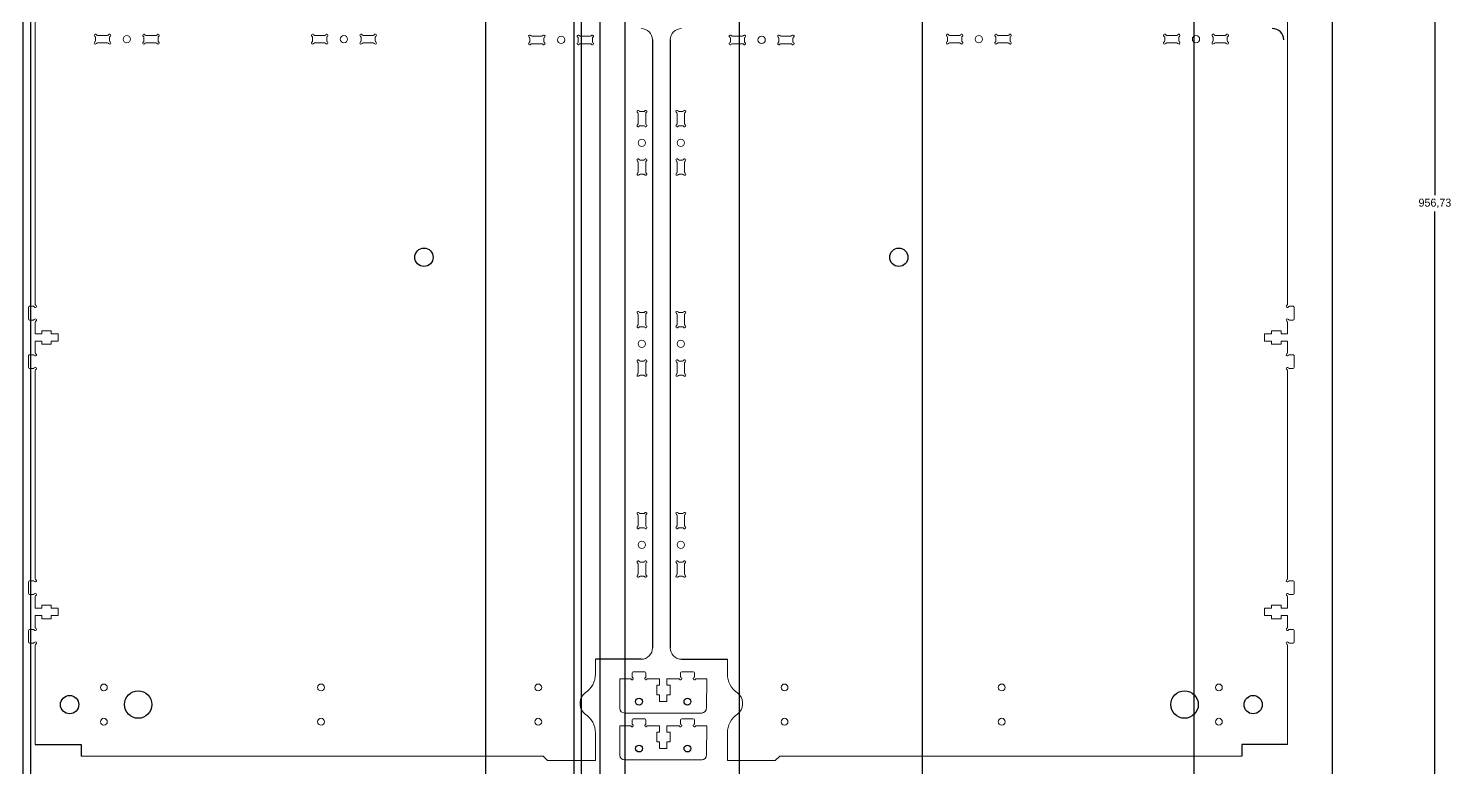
# Model space of a CAD drawing. Header units: millimetres. Extents: x 758 to 1394, y -722 to 605.
# Drawn here: x 772 to 1394, y -170 to 153 of the extents above; entities that cross this region are included whole.
import ezdxf

# ---------------------------------------------------------------- set-up
doc = ezdxf.new("R2010")
doc.units = ezdxf.units.MM
doc.header["$PDSIZE"] = -1
doc.layers.add('Layer0', color=7, linetype='Continuous', true_color=0xffffff)
doc.layers.add('WHITE', color=7, linetype='Continuous', true_color=0xffffff)
doc.dimstyles.new('ISO-25', dxfattribs={"dimtxt": 2.5, "dimasz": 2.5, "dimexe": 1.25, "dimexo": 0.625, "dimtad": 1, "dimtxsty": 'Standard', "dimcen": 2.5, "dimadec": 0, "dimazin": 0, "dimtfac": 1, "dimtmove": 0, "dimatfit": 3, "dimfxl": 1, "dimarcsym": 0})

# ---------------------------------------------------------------- blocks, each defined once
blk = doc.blocks.new('*D19')
at = {"layer": 'Defpoints', "color": 0}
for p in [(1341.88, 554.69), (1341.88, -402.04), (1386.81, -402.04)]:
    blk.add_point(p, dxfattribs=at)
at = {"layer": 'Layer0', "color": 0, "lineweight": -2}
for p, q in [((1342.88, 554.69), (1387.81, 554.69)), ((1386.81, 551.39), (1386.81, 79.89)), ((1386.81, -398.74), (1386.81, 72.76)), ((1342.88, -402.04), (1387.81, -402.04))]:
    blk.add_line(p, q, dxfattribs=at)
at = {"layer": 'Layer0', "color": 0}
for points in [[(1387.36, 551.39), (1386.26, 551.39), (1386.81, 554.69)], [(1386.26, -398.74), (1387.36, -398.74), (1386.81, -402.04)]]:
    blk.add_solid(points, dxfattribs=at)
at = {"layer": 'Layer0', "color": 0, "lineweight": -2, "insert": (1386.81, 76.33), "char_height": 3.5, "attachment_point": 5}
blk.add_mtext('956,73', dxfattribs=at)

msp = doc.modelspace()

# ---------------------------------------------------------------- linework, layer by layer
at = {"color": 7, "linetype": 'Continuous', "lineweight": 15}
for p, q in [((774.576, 32.203), (774.576, 163.271)), ((1322.31, 32.203), (1322.31, 163.271)), ((806.21, 149.791), (801.742, 149.791)), ((827.41, 149.791), (822.942, 149.791)), ((901.21, 149.791), (896.742, 149.791)), ((922.41, 149.791), (917.942, 149.791)), ((996.21, 149.441), (991.742, 149.441)), ((1017.41, 149.441), (1012.942, 149.441)), ((1079.476, 149.441), (1083.944, 149.441)), ((1100.676, 149.441), (1105.144, 149.441)), ((1174.476, 149.791), (1178.944, 149.791)), ((1195.676, 149.791), (1200.144, 149.791)), ((1269.476, 149.791), (1273.944, 149.791)), ((1290.676, 149.791), (1295.144, 149.791)), ((800.876, 148.925), (800.876, 147.357)), ((801.742, 146.491), (806.21, 146.491)), ((807.076, 147.357), (807.076, 148.925)), ((822.076, 148.925), (822.076, 147.357)), ((822.942, 146.491), (827.41, 146.491)), ((828.276, 147.357), (828.276, 148.925)), ((895.876, 148.925), (895.876, 147.357)), ((896.742, 146.491), (901.21, 146.491)), ((902.076, 147.357), (902.076, 148.925)), ((917.076, 148.925), (917.076, 147.357)), ((917.942, 146.491), (922.41, 146.491)), ((923.276, 147.357), (923.276, 148.925)), ((990.876, 148.575), (990.876, 147.007)), ((991.742, 146.141), (996.21, 146.141)), ((997.076, 147.007), (997.076, 148.575)), ((1012.076, 148.575), (1012.076, 147.007)), ((1012.942, 146.141), (1017.41, 146.141)), ((1018.276, 147.007), (1018.276, 148.575)), ((1078.61, 147.007), (1078.61, 148.575)), ((1083.944, 146.141), (1079.476, 146.141)), ((1084.81, 148.575), (1084.81, 147.007)), ((1099.81, 147.007), (1099.81, 148.575)), ((1105.144, 146.141), (1100.676, 146.141)), ((1106.01, 148.575), (1106.01, 147.007)), ((1173.61, 147.357), (1173.61, 148.925)), ((1178.944, 146.491), (1174.476, 146.491)), ((1179.81, 148.925), (1179.81, 147.357)), ((1194.81, 147.357), (1194.81, 148.925)), ((1200.144, 146.491), (1195.676, 146.491)), ((1201.01, 148.925), (1201.01, 147.357)), ((1268.61, 147.357), (1268.61, 148.925)), ((1273.944, 146.491), (1269.476, 146.491)), ((1274.81, 148.925), (1274.81, 147.357)), ((1289.81, 147.357), (1289.81, 148.925)), ((1295.144, 146.491), (1290.676, 146.491)), ((1296.01, 148.925), (1296.01, 147.357)), ((1038.276, 115.625), (1038.276, 111.157)), ((1040.71, 116.491), (1039.142, 116.491)), ((1041.576, 111.157), (1041.576, 115.625)), ((1055.31, 111.157), (1055.31, 115.625)), ((1056.176, 116.491), (1057.743, 116.491)), ((1058.61, 115.625), (1058.61, 111.157)), ((1039.142, 110.291), (1040.71, 110.291)), ((1057.743, 110.291), (1056.176, 110.291)), ((1038.276, 94.425), (1038.276, 89.957)), ((1040.71, 95.291), (1039.142, 95.291)), ((1041.576, 89.957), (1041.576, 94.425)), ((1055.31, 89.957), (1055.31, 94.425)), ((1056.176, 95.291), (1057.743, 95.291)), ((1058.61, 94.425), (1058.61, 89.957)), ((1039.142, 89.091), (1040.71, 89.091)), ((1057.743, 89.091), (1056.176, 89.091)), ((772.076, 31.337), (773.71, 31.337)), ((1324.81, 31.337), (1323.176, 31.337)), ((771.576, 25.837), (771.576, 30.837)), ((773.71, 25.337), (772.076, 25.337)), ((1038.276, 27.765), (1038.276, 23.297)), ((1040.71, 28.631), (1039.142, 28.631)), ((1041.576, 23.297), (1041.576, 27.765)), ((1055.31, 23.297), (1055.31, 27.765)), ((1056.176, 28.631), (1057.743, 28.631)), ((1058.61, 27.765), (1058.61, 23.297)), ((1323.176, 25.337), (1324.81, 25.337)), ((1325.31, 25.837), (1325.31, 30.837)), ((774.576, 19.337), (774.576, 24.471)), ((777.376, 19.337), (774.576, 19.337)), ((781.576, 20.687), (777.376, 20.687)), ((777.376, 20.687), (777.376, 19.337)), ((781.576, 19.337), (781.576, 20.687)), ((784.576, 19.337), (781.576, 19.337)), ((784.576, 16.137), (784.576, 19.337)), ((1039.142, 22.431), (1040.71, 22.431)), ((1057.743, 22.431), (1056.176, 22.431)), ((1312.31, 16.137), (1312.31, 19.337)), ((1312.31, 19.337), (1315.31, 19.337)), ((1315.31, 19.337), (1315.31, 20.687)), ((1315.31, 20.687), (1319.51, 20.687)), ((1319.51, 20.687), (1319.51, 19.337)), ((1319.51, 19.337), (1322.31, 19.337)), ((1322.31, 19.337), (1322.31, 24.471)), ((774.576, 11.003), (774.576, 16.137)), ((774.576, 16.137), (777.376, 16.137)), ((777.376, 16.137), (777.376, 14.787)), ((777.376, 14.787), (781.576, 14.787)), ((781.576, 14.787), (781.576, 16.137)), ((781.576, 16.137), (784.576, 16.137)), ((1315.31, 16.137), (1312.31, 16.137)), ((1315.31, 14.787), (1315.31, 16.137)), ((1319.51, 14.787), (1315.31, 14.787)), ((1322.31, 16.137), (1319.51, 16.137)), ((1319.51, 16.137), (1319.51, 14.787)), ((1322.31, 11.003), (1322.31, 16.137)), ((771.576, 4.637), (771.576, 9.637)), ((772.076, 10.137), (773.71, 10.137)), ((1038.276, 6.565), (1038.276, 2.097)), ((1040.71, 7.431), (1039.142, 7.431)), ((1041.576, 2.097), (1041.576, 6.565)), ((1055.31, 2.097), (1055.31, 6.565)), ((1056.176, 7.431), (1057.743, 7.431)), ((1058.61, 6.565), (1058.61, 2.097)), ((1324.81, 10.137), (1323.176, 10.137)), ((1325.31, 4.637), (1325.31, 9.637)), ((773.71, 4.137), (772.076, 4.137)), ((774.576, -87.797), (774.576, 3.271)), ((1039.142, 1.231), (1040.71, 1.231)), ((1057.743, 1.231), (1056.176, 1.231)), ((1322.31, -87.797), (1322.31, 3.271)), ((1323.176, 4.137), (1324.81, 4.137)), ((1038.276, -60.092), (1038.276, -64.56)), ((1040.71, -59.226), (1039.142, -59.226)), ((1041.576, -64.56), (1041.576, -60.092)), ((1055.31, -64.56), (1055.31, -60.092)), ((1056.176, -59.226), (1057.743, -59.226)), ((1058.61, -60.092), (1058.61, -64.56)), ((1039.142, -65.426), (1040.71, -65.426)), ((1057.743, -65.426), (1056.176, -65.426)), ((1040.71, -80.426), (1039.142, -80.426)), ((1056.176, -80.426), (1057.743, -80.426)), ((1038.276, -81.292), (1038.276, -85.76)), ((1039.142, -86.626), (1040.71, -86.626)), ((1041.576, -85.76), (1041.576, -81.292)), ((1055.31, -85.76), (1055.31, -81.292)), ((1057.743, -86.626), (1056.176, -86.626)), ((1058.61, -81.292), (1058.61, -85.76)), ((771.576, -94.163), (771.576, -89.163)), ((772.076, -88.663), (773.71, -88.663)), ((1324.81, -88.663), (1323.176, -88.663)), ((1325.31, -94.163), (1325.31, -89.163)), ((773.71, -94.663), (772.076, -94.663)), ((774.576, -100.663), (774.576, -95.529)), ((781.576, -99.313), (777.376, -99.313)), ((777.376, -99.313), (777.376, -100.663)), ((781.576, -100.663), (781.576, -99.313)), ((1315.31, -100.663), (1315.31, -99.313)), ((1315.31, -99.313), (1319.51, -99.313)), ((1319.51, -99.313), (1319.51, -100.663)), ((1322.31, -100.663), (1322.31, -95.529)), ((1323.176, -94.663), (1324.81, -94.663)), ((777.376, -100.663), (774.576, -100.663)), ((774.576, -108.997), (774.576, -103.863)), ((774.576, -103.863), (777.376, -103.863)), ((777.376, -103.863), (777.376, -105.213)), ((777.376, -105.213), (781.576, -105.213)), ((784.576, -100.663), (781.576, -100.663)), ((781.576, -105.213), (781.576, -103.863)), ((781.576, -103.863), (784.576, -103.863)), ((784.576, -103.863), (784.576, -100.663)), ((1312.31, -103.863), (1312.31, -100.663)), ((1312.31, -100.663), (1315.31, -100.663)), ((1315.31, -103.863), (1312.31, -103.863)), ((1315.31, -105.213), (1315.31, -103.863)), ((1319.51, -105.213), (1315.31, -105.213)), ((1319.51, -100.663), (1322.31, -100.663)), ((1322.31, -103.863), (1319.51, -103.863)), ((1319.51, -103.863), (1319.51, -105.213)), ((1322.31, -108.997), (1322.31, -103.863)), ((771.576, -115.363), (771.576, -110.363)), ((772.076, -109.863), (773.71, -109.863)), ((1324.81, -109.863), (1323.176, -109.863)), ((1325.31, -115.363), (1325.31, -110.363)), ((773.71, -115.863), (772.076, -115.863)), ((774.576, -160.263), (774.576, -116.726)), ((1322.31, -160.263), (1322.31, -116.726)), ((1323.176, -115.863), (1324.81, -115.863)), ((1019.576, -122.926), (1019.576, -129.357)), ((1077.31, -122.926), (1077.31, -129.357)), ((1035.666, -128.939), (1035.666, -130.573)), ((1041.166, -128.439), (1036.166, -128.439)), ((1041.666, -130.573), (1041.666, -128.939)), ((1056.866, -128.939), (1056.866, -130.573)), ((1062.366, -128.439), (1057.366, -128.439)), ((1062.866, -130.573), (1062.866, -128.939)), ((1034.8, -131.439), (1030.266, -131.439)), ((1030.266, -131.439), (1030.29, -144.439)), ((1047.666, -131.439), (1042.532, -131.439)), ((1046.391, -134.239), (1047.666, -134.239)), ((1046.391, -138.439), (1046.391, -134.239)), ((1047.666, -134.239), (1047.666, -131.439)), ((1050.866, -131.439), (1050.866, -134.239)), ((1056, -131.439), (1050.866, -131.439)), ((1050.866, -134.239), (1052.291, -134.239)), ((1052.291, -134.239), (1052.291, -138.439)), ((1068.266, -131.439), (1063.732, -131.439)), ((1068.231, -144.203), (1068.266, -131.439)), ((1012.968, -142.738), (1012.968, -141.789)), ((1047.666, -138.439), (1046.391, -138.439)), ((1047.666, -141.439), (1047.666, -138.439)), ((1050.866, -141.439), (1047.666, -141.439)), ((1050.866, -138.439), (1050.866, -141.439)), ((1052.291, -138.439), (1050.866, -138.439)), ((1083.917, -142.738), (1083.917, -141.789)), ((1032.29, -146.439), (1066.241, -146.439)), ((1041.166, -148.97), (1036.166, -148.97)), ((1062.366, -148.97), (1057.366, -148.97)), ((1019.576, -155.17), (1019.576, -167.263)), ((1034.8, -151.97), (1030.266, -151.97)), ((1030.266, -151.97), (1030.29, -164.97)), ((1035.666, -149.47), (1035.666, -151.104)), ((1041.666, -151.104), (1041.666, -149.47)), ((1047.666, -151.97), (1042.532, -151.97)), ((1046.391, -154.77), (1047.666, -154.77)), ((1046.391, -158.97), (1046.391, -154.77)), ((1047.666, -154.77), (1047.666, -151.97)), ((1050.866, -151.97), (1050.866, -154.77)), ((1056, -151.97), (1050.866, -151.97)), ((1050.866, -154.77), (1052.291, -154.77)), ((1052.291, -154.77), (1052.291, -158.97)), ((1056.866, -149.47), (1056.866, -151.104)), ((1062.866, -151.104), (1062.866, -149.47)), ((1068.266, -151.97), (1063.732, -151.97)), ((1068.231, -164.734), (1068.266, -151.97)), ((1077.31, -155.17), (1077.31, -167.263)), ((1047.666, -158.97), (1046.391, -158.97)), ((1047.666, -161.97), (1047.666, -158.97)), ((1050.866, -158.97), (1050.866, -161.97)), ((1052.291, -158.97), (1050.866, -158.97)), ((996.681, -165.263), (794.576, -165.263)), ((998.681, -167.263), (996.681, -165.263)), ((1019.576, -167.263), (998.681, -167.263)), ((1032.29, -166.97), (1066.241, -166.97)), ((1050.866, -161.97), (1047.666, -161.97)), ((1077.31, -167.263), (1098.205, -167.263)), ((1098.205, -167.263), (1100.205, -165.263)), ((1100.205, -165.263), (1302.31, -165.263))]:
    msp.add_line(p, q, dxfattribs=at)
for p, q in [((1044.576, 147.791), (1044.576, -117.926)), ((1052.31, 147.791), (1052.31, -117.926)), ((774.576, -160.263), (794.576, -160.263)), ((794.576, -160.263), (794.576, -165.263)), ((1322.31, -160.263), (1302.31, -160.263)), ((1302.31, -160.263), (1302.31, -165.263))]:
    msp.add_line(p, q)
at = {"color": 7, "lineweight": -2}
for p, q in [((1039.576, -122.926), (1019.576, -122.926)), ((1057.31, -122.926), (1077.31, -122.926))]:
    msp.add_line(p, q, dxfattribs=at)
at = {"color": 7, "linetype": 'Continuous', "lineweight": 15}
for centre, radius in [((814.576, 148.141), 1.6), ((909.576, 148.141), 1.6), ((1187.31, 148.141), 1.6), ((1282.31, 148.141), 1.6), ((1004.576, 147.791), 1.6), ((1092.31, 147.791), 1.6), ((1039.926, 102.791), 1.6), ((1056.96, 102.791), 1.6), ((1039.926, 14.931), 1.6), ((1056.96, 14.931), 1.6), ((1039.926, -72.926), 1.6), ((1056.96, -72.926), 1.6), ((804.576, -135.263), 1.5), ((899.576, -135.263), 1.5), ((994.576, -135.263), 1.5), ((1102.31, -135.263), 1.5), ((1197.31, -135.263), 1.5), ((1292.31, -135.263), 1.5), ((804.576, -150.263), 1.5), ((899.576, -150.263), 1.5), ((994.576, -150.263), 1.5), ((1102.31, -150.263), 1.5), ((1197.31, -150.263), 1.5), ((1292.31, -150.263), 1.5)]:
    msp.add_circle(centre, radius, dxfattribs=at)
for centre, radius in [((819.576, -142.763), 6), ((1277.31, -142.763), 6), ((789.576, -142.763), 4), ((1307.31, -142.763), 4)]:
    msp.add_circle(centre, radius)
for centre, radius, start, end in [((800.876, 149.791), 0.5, 29.999956, 239.999655), ((801.742, 150.291), 0.5, 209.999778, 269.999788), ((806.21, 150.291), 0.5, 269.99989, 329.999692), ((807.076, 149.791), 0.5, 299.999757, 149.999768), ((822.076, 149.791), 0.5, 29.999956, 239.999655), ((822.942, 150.291), 0.5, 209.999778, 269.999788), ((827.41, 150.291), 0.5, 269.99989, 329.999691), ((828.276, 149.791), 0.5, 299.999956, 149.999655), ((895.876, 149.791), 0.5, 29.999956, 239.999655), ((896.742, 150.291), 0.5, 209.999778, 269.999788), ((901.21, 150.291), 0.5, 269.99989, 329.999692), ((902.076, 149.791), 0.5, 299.999757, 149.999768), ((917.076, 149.791), 0.5, 29.999956, 239.999655), ((917.942, 150.291), 0.5, 209.999778, 269.999788), ((922.41, 150.291), 0.5, 269.99989, 329.999691), ((923.276, 149.791), 0.5, 299.999956, 149.999655), ((990.876, 149.441), 0.5, 29.999956, 239.999655), ((991.742, 149.941), 0.5, 209.999778, 269.999788), ((996.21, 149.941), 0.5, 269.99989, 329.999692), ((997.076, 149.441), 0.5, 299.999757, 149.999768), ((1012.076, 149.441), 0.5, 29.999956, 239.999655), ((1012.942, 149.941), 0.5, 209.999778, 269.999788), ((1017.41, 149.941), 0.5, 269.99989, 329.999691), ((1018.276, 149.441), 0.5, 299.999956, 149.999655), ((1039.576, 147.791), 5, 0, 90), ((1057.31, 147.791), 5, 90, 180), ((1078.61, 149.441), 0.5, 30.000345, 240.000044), ((1079.476, 149.941), 0.5, 210.000309, 270.00011), ((1083.944, 149.941), 0.5, 270.000212, 330.000222), ((1084.81, 149.441), 0.5, 300.000345, 150.000044), ((1099.81, 149.441), 0.5, 30.000232, 240.000243), ((1100.676, 149.941), 0.5, 210.000308, 270.00011), ((1105.144, 149.941), 0.5, 270.000212, 330.000222), ((1106.01, 149.441), 0.5, 300.000345, 150.000044), ((1173.61, 149.791), 0.5, 30.000345, 240.000044), ((1174.476, 150.291), 0.5, 210.000309, 270.00011), ((1178.944, 150.291), 0.5, 270.000212, 330.000222), ((1179.81, 149.791), 0.5, 300.000345, 150.000044), ((1194.81, 149.791), 0.5, 30.000232, 240.000243), ((1195.676, 150.291), 0.5, 210.000308, 270.00011), ((1200.144, 150.291), 0.5, 270.000212, 330.000222), ((1201.01, 149.791), 0.5, 300.000345, 150.000044), ((1268.61, 149.791), 0.5, 30.000345, 240.000044), ((1269.476, 150.291), 0.5, 210.000309, 270.00011), ((1273.944, 150.291), 0.5, 270.000212, 330.000222), ((1274.81, 149.791), 0.5, 300.000345, 150.000044), ((1289.81, 149.791), 0.5, 30.000232, 240.000243), ((1290.676, 150.291), 0.5, 210.000308, 270.00011), ((1295.144, 150.291), 0.5, 270.000212, 330.000222), ((1296.01, 149.791), 0.5, 300.000345, 150.000044), ((800.876, 146.491), 0.5, 119.999828, 329.99984), ((800.376, 148.925), 0.5, 359.99989, 59.999691), ((800.376, 147.357), 0.5, 299.999962, 359.999915), ((801.742, 145.991), 0.5, 89.999962, 149.999764), ((806.21, 145.991), 0.5, 29.999962, 89.999915), ((807.076, 146.491), 0.5, 209.999828, 59.99984), ((807.576, 148.925), 0.5, 119.99989, 179.999844), ((807.576, 147.357), 0.5, 179.999962, 239.999764), ((822.076, 146.491), 0.5, 120.000027, 329.999725), ((821.576, 148.925), 0.5, 359.99989, 59.999691), ((821.576, 147.357), 0.5, 299.999962, 359.999915), ((822.942, 145.991), 0.5, 89.999962, 149.999764), ((827.41, 145.991), 0.5, 29.999962, 90.00003), ((828.276, 146.491), 0.5, 209.999828, 59.99984), ((828.776, 148.925), 0.5, 119.99989, 179.999844), ((828.776, 147.357), 0.5, 179.999962, 239.999764), ((895.876, 146.491), 0.5, 119.999828, 329.99984), ((895.376, 148.925), 0.5, 359.99989, 59.999691), ((895.376, 147.357), 0.5, 299.999962, 359.999915), ((896.742, 145.991), 0.5, 89.999962, 149.999764), ((901.21, 145.991), 0.5, 29.999962, 89.999915), ((902.076, 146.491), 0.5, 209.999828, 59.99984), ((902.576, 148.925), 0.5, 119.99989, 179.999844), ((902.576, 147.357), 0.5, 179.999962, 239.999764), ((917.076, 146.491), 0.5, 120.000027, 329.999725), ((916.576, 148.925), 0.5, 359.99989, 59.999691), ((916.576, 147.357), 0.5, 299.999962, 359.999915), ((917.942, 145.991), 0.5, 89.999962, 149.999764), ((922.41, 145.991), 0.5, 29.999962, 90.00003), ((923.276, 146.491), 0.5, 209.999828, 59.99984), ((923.776, 148.925), 0.5, 119.99989, 179.999844), ((923.776, 147.357), 0.5, 179.999962, 239.999764), ((990.876, 146.141), 0.5, 119.999828, 329.99984), ((990.376, 148.575), 0.5, 359.99989, 59.999691), ((990.376, 147.007), 0.5, 299.999962, 359.999915), ((991.742, 145.641), 0.5, 89.999962, 149.999764), ((996.21, 145.641), 0.5, 29.999962, 89.999915), ((997.076, 146.141), 0.5, 209.999828, 59.99984), ((997.576, 148.575), 0.5, 119.99989, 179.999844), ((997.576, 147.007), 0.5, 179.999962, 239.999764), ((1012.076, 146.141), 0.5, 120.000027, 329.999725), ((1011.576, 148.575), 0.5, 359.99989, 59.999691), ((1011.576, 147.007), 0.5, 299.999962, 359.999915), ((1012.942, 145.641), 0.5, 89.999962, 149.999764), ((1017.41, 145.641), 0.5, 29.999962, 90.00003), ((1018.276, 146.141), 0.5, 209.999828, 59.99984), ((1018.776, 148.575), 0.5, 119.99989, 179.999844), ((1018.776, 147.007), 0.5, 179.999962, 239.999764), ((1078.61, 146.141), 0.5, 120.00016, 330.000172), ((1078.11, 148.575), 0.5, 0.000156, 60.00011), ((1078.11, 147.007), 0.5, 300.000236, 0.000038), ((1079.476, 145.641), 0.5, 89.99997, 150.000038), ((1083.944, 145.641), 0.5, 30.000236, 90.000038), ((1084.81, 146.141), 0.5, 210.000275, 59.999973), ((1085.31, 148.575), 0.5, 120.000309, 180.00011), ((1085.31, 147.007), 0.5, 180.000085, 240.000038), ((1099.81, 146.141), 0.5, 120.00016, 330.000172), ((1099.31, 148.575), 0.5, 0.000156, 60.00011), ((1099.31, 147.007), 0.5, 300.000236, 0.000038), ((1100.676, 145.641), 0.5, 90.000085, 150.000038), ((1105.144, 145.641), 0.5, 30.000236, 90.000038), ((1106.01, 146.141), 0.5, 210.00016, 60.000172), ((1106.51, 148.575), 0.5, 120.000309, 180.00011), ((1106.51, 147.007), 0.5, 180.000085, 240.000038), ((1173.61, 146.491), 0.5, 120.00016, 330.000172), ((1173.11, 148.925), 0.5, 0.000156, 60.00011), ((1173.11, 147.357), 0.5, 300.000236, 0.000038), ((1174.476, 145.991), 0.5, 89.99997, 150.000038), ((1178.944, 145.991), 0.5, 30.000236, 90.000038), ((1179.81, 146.491), 0.5, 210.000275, 59.999973), ((1180.31, 148.925), 0.5, 120.000309, 180.00011), ((1180.31, 147.357), 0.5, 180.000085, 240.000038), ((1194.81, 146.491), 0.5, 120.00016, 330.000172), ((1194.31, 148.925), 0.5, 0.000156, 60.00011), ((1194.31, 147.357), 0.5, 300.000236, 0.000038), ((1195.676, 145.991), 0.5, 90.000085, 150.000038), ((1200.144, 145.991), 0.5, 30.000236, 90.000038), ((1201.01, 146.491), 0.5, 210.00016, 60.000172), ((1201.51, 148.925), 0.5, 120.000309, 180.00011), ((1201.51, 147.357), 0.5, 180.000085, 240.000038), ((1268.61, 146.491), 0.5, 120.00016, 330.000172), ((1268.11, 148.925), 0.5, 0.000156, 60.00011), ((1268.11, 147.357), 0.5, 300.000236, 0.000038), ((1269.476, 145.991), 0.5, 89.99997, 150.000038), ((1273.944, 145.991), 0.5, 30.000236, 90.000038), ((1274.81, 146.491), 0.5, 210.000275, 59.999973), ((1275.31, 148.925), 0.5, 120.000309, 180.00011), ((1275.31, 147.357), 0.5, 180.000085, 240.000038), ((1289.81, 146.491), 0.5, 120.00016, 330.000172), ((1289.31, 148.925), 0.5, 0.000156, 60.00011), ((1289.31, 147.357), 0.5, 300.000236, 0.000038), ((1290.676, 145.991), 0.5, 90.000085, 150.000038), ((1295.144, 145.991), 0.5, 30.000236, 90.000038), ((1296.01, 146.491), 0.5, 210.00016, 60.000172), ((1296.51, 148.925), 0.5, 120.000309, 180.00011), ((1296.51, 147.357), 0.5, 180.000085, 240.000038), ((1038.276, 116.491), 0.5, 29.999956, 239.999655), ((1037.776, 115.625), 0.5, 359.99989, 59.999691), ((1039.142, 116.991), 0.5, 209.99989, 269.999844), ((1040.71, 116.991), 0.5, 269.999962, 329.999764), ((1041.576, 116.491), 0.5, 299.999828, 149.99984), ((1042.076, 115.625), 0.5, 119.999962, 180.00003), ((1055.31, 116.491), 0.5, 30.00016, 240.000172), ((1054.81, 115.625), 0.5, 359.99997, 60.000038), ((1056.176, 116.991), 0.5, 210.000236, 270.000038), ((1057.743, 116.991), 0.5, 270.000156, 330.00011), ((1058.61, 116.491), 0.5, 300.000345, 150.000044), ((1059.11, 115.625), 0.5, 120.000309, 180.00011), ((1038.276, 110.291), 0.5, 119.999956, 329.999655), ((1037.776, 111.157), 0.5, 299.999778, 359.999788), ((1039.142, 109.791), 0.5, 89.99989, 149.999691), ((1040.71, 109.791), 0.5, 29.999962, 89.999915), ((1041.576, 110.291), 0.5, 210.000027, 59.999725), ((1042.076, 111.157), 0.5, 179.999962, 239.999764), ((1055.31, 110.291), 0.5, 120.000275, 329.999973), ((1054.81, 111.157), 0.5, 300.000236, 0.000038), ((1056.176, 109.791), 0.5, 90.000085, 150.000038), ((1057.743, 109.791), 0.5, 30.000309, 90.00011), ((1058.61, 110.291), 0.5, 210.000345, 60.000044), ((1059.11, 111.157), 0.5, 180.000212, 240.000222), ((1038.276, 95.291), 0.5, 29.999757, 239.999768), ((1037.776, 94.425), 0.5, 359.99989, 59.999692), ((1039.142, 95.791), 0.5, 209.99989, 269.999844), ((1040.71, 95.791), 0.5, 269.999962, 329.999764), ((1041.576, 95.291), 0.5, 299.999828, 149.99984), ((1042.076, 94.425), 0.5, 119.999962, 179.999915), ((1055.31, 95.291), 0.5, 30.00016, 240.000172), ((1054.81, 94.425), 0.5, 0.000085, 60.000038), ((1056.176, 95.791), 0.5, 210.000236, 270.000038), ((1057.743, 95.791), 0.5, 270.000156, 330.00011), ((1058.61, 95.291), 0.5, 300.000232, 150.000243), ((1059.11, 94.425), 0.5, 120.000308, 180.00011), ((1038.276, 89.091), 0.5, 119.999956, 329.999655), ((1037.776, 89.957), 0.5, 299.999778, 359.999788), ((1039.142, 88.591), 0.5, 89.99989, 149.999691), ((1040.71, 88.591), 0.5, 29.999962, 89.999915), ((1041.576, 89.091), 0.5, 209.999828, 59.99984), ((1042.076, 89.957), 0.5, 179.999962, 239.999764), ((1055.31, 89.091), 0.5, 120.00016, 330.000172), ((1054.81, 89.957), 0.5, 300.000236, 0.000038), ((1056.176, 88.591), 0.5, 90.000085, 150.000038), ((1057.743, 88.591), 0.5, 30.000309, 90.00011), ((1058.61, 89.091), 0.5, 210.000345, 60.000044), ((1059.11, 89.957), 0.5, 180.000212, 240.000222), ((772.076, 30.837), 0.5, 89.999895, 179.999895), ((773.71, 30.837), 0.5, 30.000199, 90.000038), ((774.576, 31.337), 0.5, 210.000118, 60.000046), ((775.076, 32.203), 0.5, 180, 240), ((1322.31, 31.337), 0.5, 119.999954, 329.999882), ((1321.81, 32.203), 0.5, 300, 0), ((1323.176, 30.837), 0.5, 89.999962, 149.999801), ((1324.81, 30.837), 0.5, 0.000105, 90.000105), ((772.076, 25.837), 0.5, 179.999895, 269.999895), ((773.71, 25.837), 0.5, 270, 330), ((774.576, 25.337), 0.5, 300.000316, 149.999932), ((775.076, 24.471), 0.5, 120.000199, 179.999923), ((1038.276, 28.631), 0.5, 29.999956, 239.999655), ((1037.776, 27.765), 0.5, 359.99989, 59.999691), ((1039.142, 29.131), 0.5, 209.99989, 269.999844), ((1040.71, 29.131), 0.5, 269.999962, 329.999764), ((1041.576, 28.631), 0.5, 299.999828, 149.99984), ((1042.076, 27.765), 0.5, 119.999962, 180.00003), ((1055.31, 28.631), 0.5, 30.00016, 240.000172), ((1054.81, 27.765), 0.5, 359.99997, 60.000038), ((1056.176, 29.131), 0.5, 210.000236, 270.000038), ((1057.743, 29.131), 0.5, 270.000156, 330.00011), ((1058.61, 28.631), 0.5, 300.000345, 150.000044), ((1059.11, 27.765), 0.5, 120.000309, 180.00011), ((1322.31, 25.337), 0.5, 30.000068, 239.999684), ((1321.81, 24.471), 0.5, 0.000077, 59.999801), ((1323.176, 25.837), 0.5, 210, 270), ((1324.81, 25.837), 0.5, 270.000105, 0.000105), ((1038.276, 22.431), 0.5, 119.999956, 329.999655), ((1037.776, 23.297), 0.5, 299.999778, 359.999788), ((1039.142, 21.931), 0.5, 89.99989, 149.999691), ((1040.71, 21.931), 0.5, 29.999962, 89.999915), ((1041.576, 22.431), 0.5, 210.000027, 59.999725), ((1042.076, 23.297), 0.5, 179.999962, 239.999764), ((1055.31, 22.431), 0.5, 120.000275, 329.999973), ((1054.81, 23.297), 0.5, 300.000236, 0.000038), ((1056.176, 21.931), 0.5, 90.000085, 150.000038), ((1057.743, 21.931), 0.5, 30.000309, 90.00011), ((1058.61, 22.431), 0.5, 210.000345, 60.000044), ((1059.11, 23.297), 0.5, 180.000212, 240.000222), ((772.076, 9.637), 0.5, 89.999895, 179.999895), ((773.71, 9.637), 0.5, 30.000199, 90.000038), ((774.576, 10.137), 0.5, 210.000118, 60.000046), ((775.076, 11.003), 0.5, 179.99937, 240), ((1038.276, 7.431), 0.5, 29.999757, 239.999768), ((1037.776, 6.565), 0.5, 359.99989, 59.999692), ((1039.142, 7.931), 0.5, 209.99989, 269.999844), ((1040.71, 7.931), 0.5, 269.999962, 329.999764), ((1041.576, 7.431), 0.5, 299.999828, 149.99984), ((1042.076, 6.565), 0.5, 119.999962, 179.999915), ((1055.31, 7.431), 0.5, 30.00016, 240.000172), ((1054.81, 6.565), 0.5, 0.000085, 60.000038), ((1056.176, 7.931), 0.5, 210.000236, 270.000038), ((1057.743, 7.931), 0.5, 270.000156, 330.00011), ((1058.61, 7.431), 0.5, 300.000232, 150.000243), ((1059.11, 6.565), 0.5, 120.000308, 180.00011), ((1322.31, 10.137), 0.5, 119.999954, 329.999882), ((1321.81, 11.003), 0.5, 300, 0.00063), ((1323.176, 9.637), 0.5, 89.999962, 149.999801), ((1324.81, 9.637), 0.5, 0.000105, 90.000105), ((772.076, 4.637), 0.5, 179.999895, 269.999895), ((773.71, 4.637), 0.5, 270.000002, 330.000002), ((774.576, 4.137), 0.5, 300.000318, 149.999934), ((775.076, 3.271), 0.5, 120.000201, 179.999925), ((1038.276, 1.231), 0.5, 119.999956, 329.999655), ((1037.776, 2.097), 0.5, 299.999778, 359.999788), ((1039.142, 0.731), 0.5, 89.99989, 149.999691), ((1040.71, 0.731), 0.5, 29.999962, 89.999915), ((1041.576, 1.231), 0.5, 209.999828, 59.99984), ((1042.076, 2.097), 0.5, 179.999962, 239.999764), ((1055.31, 1.231), 0.5, 120.00016, 330.000172), ((1054.81, 2.097), 0.5, 300.000236, 0.000038), ((1056.176, 0.731), 0.5, 90.000085, 150.000038), ((1057.743, 0.731), 0.5, 30.000309, 90.00011), ((1058.61, 1.231), 0.5, 210.000345, 60.000044), ((1059.11, 2.097), 0.5, 180.000212, 240.000222), ((1322.31, 4.137), 0.5, 30.000066, 239.999682), ((1321.81, 3.271), 0.5, 0.000075, 59.999799), ((1323.176, 4.637), 0.5, 209.999998, 269.999998), ((1324.81, 4.637), 0.5, 270.000105, 0.000105), ((1038.276, -59.226), 0.5, 29.999956, 239.999655), ((1037.776, -60.092), 0.5, 359.99989, 59.999691), ((1039.142, -58.726), 0.5, 209.99989, 269.999844), ((1040.71, -58.726), 0.5, 269.999962, 329.999764), ((1041.576, -59.226), 0.5, 299.999828, 149.99984), ((1042.076, -60.092), 0.5, 119.999962, 180.00003), ((1055.31, -59.226), 0.5, 30.00016, 240.000172), ((1054.81, -60.092), 0.5, 359.99997, 60.000038), ((1056.176, -58.726), 0.5, 210.000236, 270.000038), ((1057.743, -58.726), 0.5, 270.000156, 330.00011), ((1058.61, -59.226), 0.5, 300.000345, 150.000044), ((1059.11, -60.092), 0.5, 120.000309, 180.00011), ((1038.276, -65.426), 0.5, 119.999956, 329.999655), ((1037.776, -64.56), 0.5, 299.999778, 359.999788), ((1039.142, -65.926), 0.5, 89.99989, 149.999691), ((1040.71, -65.926), 0.5, 29.999962, 89.999915), ((1041.576, -65.426), 0.5, 210.000027, 59.999725), ((1042.076, -64.56), 0.5, 179.999962, 239.999764), ((1055.31, -65.426), 0.5, 120.000275, 329.999973), ((1054.81, -64.56), 0.5, 300.000236, 0.000038), ((1056.176, -65.926), 0.5, 90.000085, 150.000038), ((1057.743, -65.926), 0.5, 30.000309, 90.00011), ((1058.61, -65.426), 0.5, 210.000345, 60.000044), ((1059.11, -64.56), 0.5, 180.000212, 240.000222), ((1038.276, -80.426), 0.5, 29.999757, 239.999768), ((1037.776, -81.292), 0.5, 359.99989, 59.999692), ((1039.142, -79.926), 0.5, 209.99989, 269.999844), ((1040.71, -79.926), 0.5, 269.999962, 329.999764), ((1041.576, -80.426), 0.5, 299.999828, 149.99984), ((1042.076, -81.292), 0.5, 119.999962, 179.999915), ((1055.31, -80.426), 0.5, 30.00016, 240.000172), ((1054.81, -81.292), 0.5, 0.000085, 60.000038), ((1056.176, -79.926), 0.5, 210.000236, 270.000038), ((1057.743, -79.926), 0.5, 270.000156, 330.00011), ((1058.61, -80.426), 0.5, 300.000232, 150.000243), ((1059.11, -81.292), 0.5, 120.000308, 180.00011), ((1038.276, -86.626), 0.5, 119.999956, 329.999655), ((1037.776, -85.76), 0.5, 299.999778, 359.999788), ((1039.142, -87.126), 0.5, 89.99989, 149.999691), ((1040.71, -87.126), 0.5, 29.999962, 89.999915), ((1041.576, -86.626), 0.5, 209.999828, 59.99984), ((1042.076, -85.76), 0.5, 179.999962, 239.999764), ((1055.31, -86.626), 0.5, 120.00016, 330.000172), ((1054.81, -85.76), 0.5, 300.000236, 0.000038), ((1056.176, -87.126), 0.5, 90.000085, 150.000038), ((1057.743, -87.126), 0.5, 30.000309, 90.00011), ((1058.61, -86.626), 0.5, 210.000345, 60.000044), ((1059.11, -85.76), 0.5, 180.000212, 240.000222), ((772.076, -89.163), 0.5, 90, 180), ((773.71, -89.163), 0.5, 30.000199, 90.000038), ((774.576, -88.663), 0.5, 210.000118, 60.000046), ((775.076, -87.797), 0.5, 180, 240), ((1322.31, -88.663), 0.5, 119.999954, 329.999882), ((1321.81, -87.797), 0.5, 300, 0), ((1323.176, -89.163), 0.5, 89.999962, 149.999801), ((1324.81, -89.163), 0.5, 0, 90), ((772.076, -94.163), 0.5, 179.999895, 269.999895), ((773.71, -94.163), 0.5, 270.000033, 330.000033), ((774.576, -94.663), 0.5, 300.00035, 149.999965), ((775.076, -95.529), 0.5, 120.000232, 180.000071), ((1322.31, -94.663), 0.5, 30.000035, 239.99965), ((1321.81, -95.529), 0.5, 359.999929, 59.999768), ((1323.176, -94.163), 0.5, 209.999967, 269.999967), ((1324.81, -94.163), 0.5, 270.000105, 0.000105), ((772.076, -110.363), 0.5, 90, 180), ((773.71, -110.363), 0.5, 30.000199, 90.000038), ((774.576, -109.863), 0.5, 210.000118, 60.000046), ((775.076, -108.997), 0.5, 180, 240), ((1322.31, -109.863), 0.5, 119.999954, 329.999882), ((1321.81, -108.997), 0.5, 300, 0), ((1323.176, -110.363), 0.5, 89.999962, 149.999801), ((1324.81, -110.363), 0.5, 0, 90), ((772.076, -115.363), 0.5, 179.999895, 269.999895), ((773.71, -115.363), 0.5, 270.00002, 330.00002), ((774.576, -115.863), 0.5, 300.000336, 149.999952), ((775.076, -116.729), 0.5, 120.000219, 179.570297), ((1039.576, -117.926), 5, 269.999977, 0), ((1057.31, -117.926), 5, 180, 270.000023), ((1322.31, -115.863), 0.5, 30.000048, 239.999664), ((1321.81, -116.729), 0.5, 0.429703, 59.999781), ((1323.176, -115.363), 0.5, 209.99998, 269.99998), ((1324.81, -115.363), 0.5, 270.000105, 0.000105), ((1009.576, -129.357), 10, 304.022753, 0), ((1036.166, -128.939), 0.5, 89.999773, 179.999553), ((1036.166, -130.573), 0.5, 180.000046, 240), ((1041.166, -128.939), 0.5, 359.999962, 89.999962), ((1041.166, -130.573), 0.5, 300.00016, 359.999962), ((1057.366, -128.939), 0.5, 90.000022, 179.999078), ((1057.366, -130.573), 0.5, 180.000042, 239.999996), ((1062.366, -128.939), 0.5, 0, 90), ((1062.366, -130.573), 0.5, 300.000198, 0), ((1087.31, -129.357), 10, 180, 235.977247), ((1034.8, -131.939), 0.5, 30.000198, 90), ((1035.666, -131.439), 0.5, 210.000237, 59.999935), ((1041.666, -131.439), 0.5, 120.000084, 330.000095), ((1042.532, -131.939), 0.5, 89.999962, 149.999962), ((1056, -131.939), 0.5, 30.000194, 89.999962), ((1056.866, -131.439), 0.5, 210.000232, 59.99993), ((1062.866, -131.439), 0.5, 120.000122, 330.000133), ((1063.732, -131.939), 0.5, 89.999932, 150), ((1017.968, -141.789), 5, 124.022753, 180), ((1017.968, -142.738), 5, 180, 235.977247), ((1078.917, -141.789), 5, 0, 55.977247), ((1078.917, -142.738), 5, 304.022753, 0), ((1009.576, -155.17), 10, 0, 55.977247), ((1032.29, -144.439), 2, 179.999962, 269.999962), ((1036.166, -149.47), 0.5, 89.999773, 179.999553), ((1041.166, -149.47), 0.5, 359.999962, 89.999962), ((1057.366, -149.47), 0.5, 90.000022, 179.999078), ((1062.366, -149.47), 0.5, 0, 90), ((1065.995, -144.203), 2.236, 269.999962, 359.999961), ((1087.31, -155.17), 10, 124.022753, 180), ((1034.8, -152.47), 0.5, 30.000198, 90), ((1035.666, -151.97), 0.5, 210.000237, 59.999935), ((1036.166, -151.104), 0.5, 180.000046, 240), ((1041.666, -151.97), 0.5, 120.000084, 330.000095), ((1041.166, -151.104), 0.5, 300.00016, 359.999962), ((1042.532, -152.47), 0.5, 89.999962, 149.999962), ((1056, -152.47), 0.5, 30.000194, 89.999962), ((1056.866, -151.97), 0.5, 210.000232, 59.99993), ((1057.366, -151.104), 0.5, 180.000042, 239.999996), ((1062.866, -151.97), 0.5, 120.000122, 330.000133), ((1062.366, -151.104), 0.5, 300.000198, 0), ((1063.732, -152.47), 0.5, 89.999932, 150), ((1032.29, -164.97), 2, 179.999962, 269.999962), ((1065.995, -164.734), 2.236, 269.999962, 359.999961)]:
    msp.add_arc(centre, radius, start, end, dxfattribs=at)
at = {"layer": 'Defpoints', "lineweight": -2}
msp.add_arc((1315.688, 147.791), 5, 0, 90, dxfattribs=at)
at = {"layer": 'Layer0', "color": 2, "lineweight": -2}
for p, direction in [((758.284, -402.041), (0, 1)), ((971.654, 355.646), (0, 1)), ((1021.532, -545.195), (0, -1)), ((1032.411, -545.195), (0, -1)), ((1162.586, -428.807), (0, -1)), ((1281.411, -564.195), (0, -1)), ((1341.881, -257.492), (0, -1))]:
    msp.add_xline(p, direction, dxfattribs=at)
at = {"layer": 'Layer0', "color": 7, "lineweight": -2}
for centre, radius in [((944.576, 52.791), 4), ((1152.31, 52.791), 4), ((1038.666, -141.439), 1.5), ((1059.866, -141.439), 1.5), ((1038.666, -161.97), 1.5), ((1059.866, -161.97), 1.5)]:
    msp.add_circle(centre, radius, dxfattribs=at)
at = {"layer": 'WHITE', "color": 2, "lineweight": -2}
for p, direction in [((769.232, -503.207), (0, 1)), ((772.532, -453.795), (0, -1)), ((1010.182, -432.595), (0, -1)), ((1013.482, -503.207), (0, 1))]:
    msp.add_xline(p, direction, dxfattribs=at)
at = {"layer": 'WHITE', "color": 7, "lineweight": -2}
msp.add_xline((1082.586, -539.195), (0, 1), dxfattribs=at)

# ---------------------------------------------------------------- dimensions: what is measured, and where the dimension line sits
at = {"layer": 'Layer0', "color": 2, "lineweight": -2}
dim = msp.add_linear_dim(base=(1386.808, -402.041), p1=(1341.881, 554.692), p2=(1341.881, -402.041), angle=90, dimstyle='ISO-25', override={"dimtxt": 3.5, "dimasz": 3.302, "dimexe": 1, "dimexo": 1, "dimgap": 1.524, "dimtih": 1, "dimtoh": 1, "dimzin": 0, "dimadec": 2, "dimtzin": 0}, dxfattribs=at)
dim.commit()
dim.dimension.update_dxf_attribs({"geometry": '*D19', "text_midpoint": (1386.808, 76.325)})

doc.saveas('drawing.dxf')
